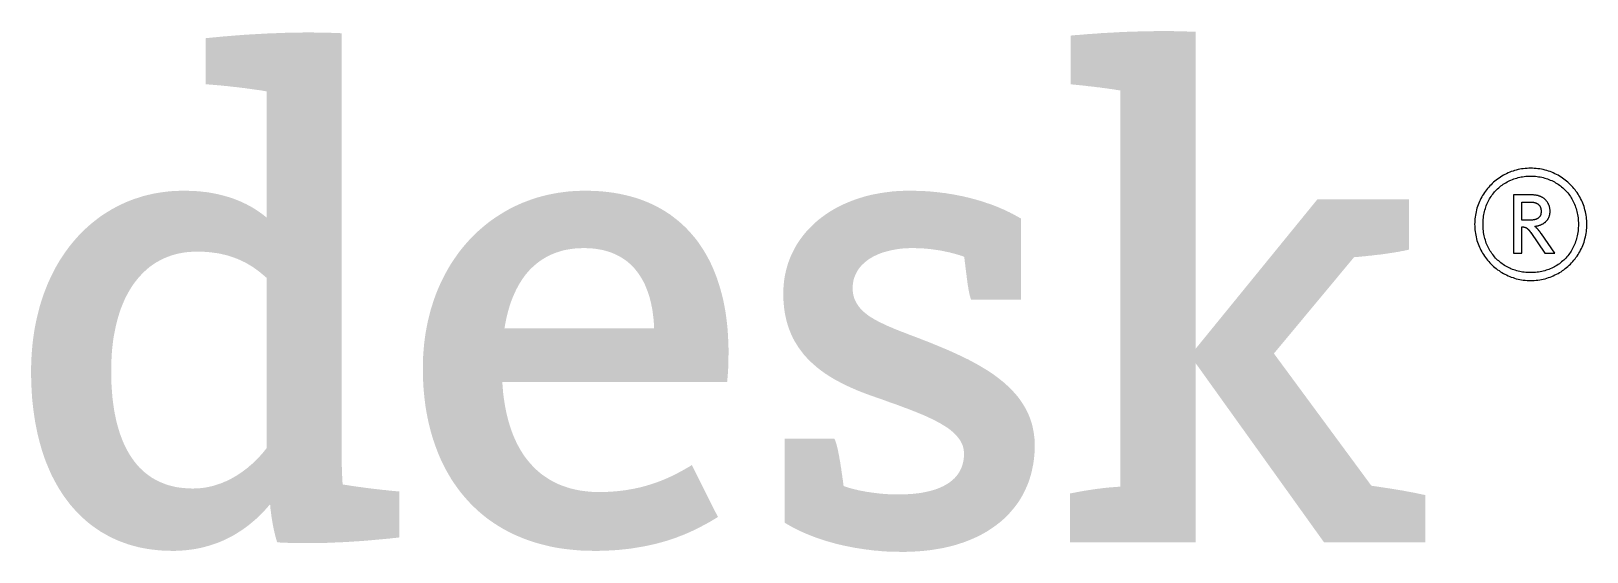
# Model space of a CAD drawing. Header units: metres. Extents: x -2 to 246, y 14 to 313.
# Drawn here: x 44.93 to 59.6, y 76.52 to 81.43 of the extents above; entities that cross this region are included whole.
import ezdxf

# ---------------------------------------------------------------- set-up
doc = ezdxf.new("R2010")
doc.units = ezdxf.units.M
doc.header["$LTSCALE"] = 10
doc.header["$MEASUREMENT"] = 0
doc.layers.get('0').update_dxf_attribs({"linetype": 'CONTINUOUS'})
doc.layers.add('C00-00-00-BLACK', color=7, linetype='CONTINUOUS')

# ---------------------------------------------------------------- blocks, each defined once
blk = doc.blocks.new('ADSKLogo')
at = {"linetype": 'Continuous'}
h = blk.add_hatch(color=256, dxfattribs=at)
h.dxf.hatch_style = 1
h.paths.add_polyline_path([(23.872, 0.915), (23.871, 0.948), (23.87, 0.979), (23.866, 1.011), (23.862, 1.041), (23.856, 1.071), (23.85, 1.1), (23.842, 1.129), (23.833, 1.157), (23.823, 1.184), (23.812, 1.21), (23.8, 1.236), (23.787, 1.262), (23.772, 1.287), (23.757, 1.311), (23.741, 1.335), (23.725, 1.358), (23.707, 1.381), (23.688, 1.403), (23.669, 1.424), (23.649, 1.445), (23.628, 1.466), (23.606, 1.486), (23.584, 1.506), (23.561, 1.525), (23.537, 1.544), (23.512, 1.563), (23.488, 1.581), (23.462, 1.599), (23.436, 1.616), (23.409, 1.633), (23.382, 1.649), (23.354, 1.666), (23.326, 1.682), (23.298, 1.697), (23.269, 1.713), (23.24, 1.728), (23.21, 1.742), (23.18, 1.757), (23.15, 1.771), (23.12, 1.785), (23.089, 1.799), (23.058, 1.813), (23.027, 1.826), (22.996, 1.839), (22.965, 1.852), (22.933, 1.865), (22.902, 1.878), (22.87, 1.891), (22.838, 1.903), (22.807, 1.915), (22.785, 1.924), (22.764, 1.932), (22.742, 1.94), (22.721, 1.948), (22.7, 1.956), (22.68, 1.964), (22.659, 1.972), (22.639, 1.98), (22.619, 1.987), (22.599, 1.995), (22.58, 2.003), (22.561, 2.01), (22.542, 2.018), (22.524, 2.026), (22.506, 2.033), (22.488, 2.041), (22.47, 2.049), (22.453, 2.057), (22.437, 2.065), (22.42, 2.073), (22.404, 2.081), (22.389, 2.089), (22.374, 2.097), (22.359, 2.105), (22.345, 2.114), (22.331, 2.122), (22.317, 2.131), (22.304, 2.14), (22.292, 2.149), (22.28, 2.159), (22.268, 2.168), (22.257, 2.178), (22.247, 2.188), (22.237, 2.198), (22.227, 2.208), (22.218, 2.219), (22.21, 2.23), (22.202, 2.241), (22.195, 2.252), (22.188, 2.264), (22.182, 2.276), (22.176, 2.288), (22.171, 2.301), (22.167, 2.314), (22.163, 2.327), (22.16, 2.341), (22.158, 2.355), (22.156, 2.369), (22.155, 2.384), (22.155, 2.399), (22.155, 2.413), (22.156, 2.427), (22.158, 2.441), (22.16, 2.455), (22.162, 2.468), (22.165, 2.481), (22.169, 2.494), (22.173, 2.506), (22.178, 2.518), (22.183, 2.53), (22.189, 2.542), (22.195, 2.554), (22.202, 2.565), (22.209, 2.576), (22.216, 2.586), (22.225, 2.597), (22.233, 2.607), (22.242, 2.617), (22.252, 2.626), (22.262, 2.636), (22.272, 2.645), (22.283, 2.653), (22.294, 2.662), (22.305, 2.67), (22.317, 2.678), (22.33, 2.685), (22.342, 2.693), (22.355, 2.7), (22.369, 2.706), (22.383, 2.713), (22.397, 2.719), (22.411, 2.725), (22.426, 2.73), (22.441, 2.736), (22.457, 2.74), (22.473, 2.745), (22.489, 2.749), (22.505, 2.753), (22.522, 2.757), (22.539, 2.76), (22.556, 2.763), (22.573, 2.766), (22.591, 2.769), (22.609, 2.771), (22.627, 2.773), (22.646, 2.774), (22.664, 2.775), (22.683, 2.776), (22.702, 2.777), (22.721, 2.777), (22.732, 2.777), (22.743, 2.777), (22.753, 2.776), (22.764, 2.776), (22.775, 2.776), (22.785, 2.775), (22.796, 2.775), (22.806, 2.774), (22.817, 2.773), (22.828, 2.773), (22.838, 2.772), (22.849, 2.771), (22.859, 2.77), (22.869, 2.769), (22.88, 2.768), (22.89, 2.767), (22.901, 2.766), (22.911, 2.764), (22.921, 2.763), (22.931, 2.762), (22.941, 2.76), (22.952, 2.759), (22.962, 2.757), (22.972, 2.755), (22.982, 2.754), (22.991, 2.752), (23.001, 2.75), (23.011, 2.748), (23.021, 2.746), (23.03, 2.744), (23.04, 2.742), (23.049, 2.74), (23.059, 2.738), (23.068, 2.736), (23.078, 2.734), (23.087, 2.731), (23.096, 2.729), (23.105, 2.727), (23.114, 2.724), (23.123, 2.722), (23.132, 2.719), (23.14, 2.717), (23.149, 2.714), (23.157, 2.712), (23.166, 2.709), (23.174, 2.706), (23.182, 2.704), (23.191, 2.701), (23.199, 2.698), (23.206, 2.695), (23.208, 2.687), (23.209, 2.679), (23.21, 2.67), (23.211, 2.661), (23.212, 2.652), (23.213, 2.643), (23.215, 2.634), (23.216, 2.625), (23.217, 2.616), (23.218, 2.607), (23.219, 2.597), (23.22, 2.588), (23.221, 2.578), (23.223, 2.568), (23.224, 2.559), (23.225, 2.549), (23.226, 2.54), (23.227, 2.53), (23.229, 2.52), (23.23, 2.511), (23.231, 2.501), (23.232, 2.492), (23.233, 2.482), (23.235, 2.473), (23.236, 2.464), (23.237, 2.455), (23.238, 2.446), (23.24, 2.437), (23.241, 2.428), (23.242, 2.419), (23.244, 2.411), (23.245, 2.402), (23.246, 2.394), (23.248, 2.386), (23.249, 2.378), (23.251, 2.37), (23.252, 2.363), (23.254, 2.356), (23.255, 2.349), (23.256, 2.342), (23.258, 2.336), (23.26, 2.329), (23.261, 2.323), (23.263, 2.318), (23.264, 2.312), (23.266, 2.307), (23.268, 2.302), (23.269, 2.298), (23.271, 2.294), (23.273, 2.29), (23.743, 2.29), (23.743, 3.055), (23.734, 3.06), (23.726, 3.065), (23.717, 3.07), (23.707, 3.076), (23.697, 3.081), (23.686, 3.087), (23.675, 3.093), (23.663, 3.1), (23.65, 3.106), (23.637, 3.113), (23.624, 3.119), (23.61, 3.126), (23.595, 3.133), (23.58, 3.14), (23.564, 3.147), (23.548, 3.153), (23.531, 3.161), (23.514, 3.168), (23.496, 3.175), (23.478, 3.182), (23.459, 3.189), (23.439, 3.196), (23.419, 3.202), (23.399, 3.209), (23.378, 3.216), (23.357, 3.223), (23.335, 3.229), (23.312, 3.236), (23.289, 3.242), (23.266, 3.248), (23.242, 3.254), (23.217, 3.26), (23.192, 3.266), (23.166, 3.271), (23.14, 3.276), (23.114, 3.281), (23.087, 3.286), (23.059, 3.29), (23.031, 3.295), (23.003, 3.298), (22.974, 3.302), (22.944, 3.305), (22.914, 3.308), (22.884, 3.311), (22.853, 3.313), (22.822, 3.315), (22.79, 3.316), (22.757, 3.317), (22.724, 3.318), (22.691, 3.318), (22.65, 3.318), (22.609, 3.316), (22.569, 3.314), (22.529, 3.311), (22.49, 3.306), (22.452, 3.301), (22.414, 3.295), (22.376, 3.288), (22.339, 3.281), (22.303, 3.272), (22.267, 3.263), (22.232, 3.252), (22.197, 3.241), (22.163, 3.229), (22.13, 3.216), (22.098, 3.203), (22.066, 3.189), (22.034, 3.173), (22.004, 3.158), (21.974, 3.141), (21.945, 3.124), (21.917, 3.105), (21.89, 3.087), (21.863, 3.067), (21.837, 3.047), (21.812, 3.026), (21.788, 3.004), (21.765, 2.982), (21.743, 2.959), (21.721, 2.936), (21.701, 2.912), (21.681, 2.887), (21.662, 2.861), (21.644, 2.835), (21.627, 2.809), (21.612, 2.782), (21.597, 2.754), (21.583, 2.726), (21.57, 2.697), (21.558, 2.667), (21.547, 2.637), (21.538, 2.607), (21.529, 2.576), (21.522, 2.545), (21.515, 2.513), (21.51, 2.481), (21.506, 2.448), (21.503, 2.414), (21.501, 2.381), (21.5, 2.347), (21.501, 2.316), (21.502, 2.286), (21.504, 2.257), (21.507, 2.228), (21.51, 2.199), (21.514, 2.172), (21.519, 2.144), (21.525, 2.118), (21.531, 2.092), (21.538, 2.066), (21.546, 2.041), (21.554, 2.017), (21.563, 1.993), (21.573, 1.969), (21.583, 1.946), (21.594, 1.923), (21.606, 1.901), (21.619, 1.88), (21.632, 1.859), (21.645, 1.838), (21.66, 1.818), (21.675, 1.798), (21.69, 1.778), (21.706, 1.759), (21.723, 1.741), (21.74, 1.723), (21.758, 1.705), (21.777, 1.688), (21.796, 1.671), (21.815, 1.654), (21.836, 1.638), (21.856, 1.622), (21.877, 1.607), (21.899, 1.591), (21.922, 1.577), (21.944, 1.562), (21.968, 1.548), (21.991, 1.534), (22.016, 1.521), (22.041, 1.508), (22.066, 1.495), (22.092, 1.482), (22.118, 1.47), (22.144, 1.458), (22.172, 1.446), (22.199, 1.434), (22.227, 1.423), (22.255, 1.412), (22.284, 1.401), (22.314, 1.39), (22.343, 1.38), (22.373, 1.369), (22.402, 1.359), (22.431, 1.349), (22.46, 1.339), (22.488, 1.328), (22.516, 1.318), (22.544, 1.309), (22.571, 1.299), (22.598, 1.289), (22.624, 1.279), (22.65, 1.269), (22.676, 1.26), (22.701, 1.25), (22.726, 1.24), (22.75, 1.231), (22.774, 1.221), (22.798, 1.211), (22.821, 1.202), (22.843, 1.192), (22.865, 1.182), (22.886, 1.172), (22.907, 1.162), (22.927, 1.152), (22.946, 1.142), (22.965, 1.132), (22.984, 1.122), (23.001, 1.111), (23.018, 1.101), (23.035, 1.09), (23.051, 1.08), (23.066, 1.069), (23.08, 1.058), (23.094, 1.046), (23.107, 1.035), (23.119, 1.023), (23.13, 1.011), (23.141, 0.999), (23.151, 0.987), (23.16, 0.975), (23.169, 0.962), (23.176, 0.949), (23.183, 0.936), (23.189, 0.923), (23.194, 0.909), (23.198, 0.895), (23.201, 0.881), (23.203, 0.866), (23.205, 0.852), (23.205, 0.836), (23.205, 0.822), (23.204, 0.808), (23.203, 0.794), (23.201, 0.78), (23.199, 0.766), (23.196, 0.753), (23.193, 0.74), (23.189, 0.727), (23.185, 0.715), (23.18, 0.703), (23.175, 0.691), (23.169, 0.679), (23.163, 0.668), (23.156, 0.657), (23.149, 0.646), (23.141, 0.635), (23.133, 0.625), (23.124, 0.615), (23.115, 0.605), (23.105, 0.596), (23.095, 0.586), (23.084, 0.578), (23.073, 0.569), (23.061, 0.561), (23.049, 0.553), (23.036, 0.545), (23.023, 0.538), (23.009, 0.53), (22.995, 0.524), (22.98, 0.517), (22.965, 0.511), (22.949, 0.505), (22.933, 0.499), (22.916, 0.494), (22.899, 0.489), (22.881, 0.484), (22.863, 0.48), (22.844, 0.476), (22.825, 0.472), (22.805, 0.468), (22.785, 0.465), (22.764, 0.463), (22.743, 0.46), (22.721, 0.458), (22.699, 0.456), (22.676, 0.455), (22.653, 0.453), (22.63, 0.453), (22.605, 0.452), (22.581, 0.452), (22.571, 0.452), (22.56, 0.452), (22.55, 0.452), (22.539, 0.453), (22.529, 0.453), (22.518, 0.453), (22.507, 0.454), (22.496, 0.454), (22.485, 0.455), (22.474, 0.456), (22.464, 0.456), (22.453, 0.457), (22.442, 0.458), (22.431, 0.459), (22.42, 0.46), (22.409, 0.461), (22.397, 0.462), (22.386, 0.464), (22.375, 0.465), (22.364, 0.466), (22.353, 0.468), (22.342, 0.469), (22.331, 0.471), (22.321, 0.472), (22.31, 0.474), (22.299, 0.475), (22.288, 0.477), (22.277, 0.479), (22.267, 0.481), (22.256, 0.483), (22.246, 0.485), (22.235, 0.487), (22.225, 0.489), (22.215, 0.491), (22.205, 0.493), (22.195, 0.496), (22.185, 0.498), (22.175, 0.5), (22.166, 0.503), (22.156, 0.505), (22.147, 0.507), (22.138, 0.51), (22.128, 0.513), (22.12, 0.515), (22.111, 0.518), (22.102, 0.521), (22.094, 0.523), (22.086, 0.526), (22.077, 0.529), (22.07, 0.532), (22.068, 0.541), (22.067, 0.551), (22.066, 0.56), (22.064, 0.57), (22.063, 0.58), (22.062, 0.59), (22.06, 0.6), (22.059, 0.61), (22.057, 0.621), (22.056, 0.631), (22.054, 0.642), (22.053, 0.652), (22.051, 0.663), (22.05, 0.673), (22.048, 0.684), (22.047, 0.695), (22.045, 0.705), (22.043, 0.716), (22.042, 0.727), (22.04, 0.737), (22.038, 0.748), (22.037, 0.758), (22.035, 0.769), (22.033, 0.779), (22.031, 0.789), (22.03, 0.799), (22.028, 0.809), (22.026, 0.819), (22.024, 0.829), (22.022, 0.838), (22.02, 0.848), (22.019, 0.857), (22.017, 0.866), (22.015, 0.875), (22.013, 0.883), (22.011, 0.892), (22.009, 0.9), (22.007, 0.908), (22.005, 0.915), (22.003, 0.923), (22.001, 0.93), (21.999, 0.937), (21.997, 0.943), (21.995, 0.949), (21.993, 0.955), (21.991, 0.96), (21.989, 0.965), (21.987, 0.97), (21.985, 0.974), (21.983, 0.978), (21.514, 0.978), (21.514, 0.186), (21.527, 0.178), (21.54, 0.17), (21.554, 0.162), (21.568, 0.154), (21.582, 0.146), (21.597, 0.138), (21.612, 0.13), (21.628, 0.122), (21.644, 0.114), (21.661, 0.106), (21.678, 0.099), (21.695, 0.091), (21.713, 0.083), (21.731, 0.076), (21.75, 0.068), (21.769, 0.061), (21.788, 0.053), (21.808, 0.046), (21.828, 0.039), (21.849, 0.032), (21.87, 0.025), (21.891, 0.018), (21.913, 0.011), (21.935, 0.005), (21.957, -0.001), (21.98, -0.008), (22.003, -0.014), (22.027, -0.02), (22.051, -0.025), (22.075, -0.031), (22.099, -0.036), (22.124, -0.041), (22.149, -0.046), (22.175, -0.051), (22.201, -0.055), (22.227, -0.059), (22.253, -0.063), (22.28, -0.067), (22.307, -0.07), (22.334, -0.074), (22.362, -0.077), (22.39, -0.079), (22.418, -0.082), (22.447, -0.084), (22.476, -0.086), (22.505, -0.087), (22.534, -0.088), (22.564, -0.089), (22.593, -0.089), (22.624, -0.09), (22.669, -0.089), (22.714, -0.088), (22.758, -0.085), (22.801, -0.082), (22.844, -0.078), (22.886, -0.073), (22.927, -0.067), (22.968, -0.06), (23.008, -0.053), (23.047, -0.044), (23.085, -0.035), (23.122, -0.025), (23.159, -0.013), (23.195, -0.002), (23.23, 0.011), (23.264, 0.025), (23.298, 0.039), (23.33, 0.054), (23.362, 0.07), (23.393, 0.087), (23.423, 0.104), (23.452, 0.123), (23.48, 0.142), (23.508, 0.162), (23.534, 0.182), (23.56, 0.203), (23.584, 0.225), (23.608, 0.248), (23.631, 0.272), (23.652, 0.296), (23.673, 0.321), (23.693, 0.346), (23.712, 0.372), (23.73, 0.399), (23.747, 0.427), (23.763, 0.455), (23.777, 0.484), (23.791, 0.514), (23.804, 0.544), (23.816, 0.574), (23.826, 0.606), (23.836, 0.638), (23.844, 0.67), (23.851, 0.704), (23.858, 0.737), (23.863, 0.772), (23.867, 0.807), (23.87, 0.842), (23.872, 0.878)])
h.paths.add_polyline_path([(17.879, 0.481), (17.869, 0.482), (17.858, 0.483), (17.848, 0.483), (17.837, 0.484), (17.827, 0.485), (17.816, 0.486), (17.805, 0.487), (17.794, 0.488), (17.783, 0.489), (17.772, 0.491), (17.761, 0.492), (17.75, 0.493), (17.739, 0.494), (17.728, 0.495), (17.717, 0.496), (17.706, 0.497), (17.695, 0.499), (17.683, 0.5), (17.672, 0.501), (17.661, 0.503), (17.65, 0.504), (17.639, 0.505), (17.627, 0.507), (17.616, 0.508), (17.605, 0.509), (17.594, 0.511), (17.583, 0.512), (17.572, 0.513), (17.56, 0.515), (17.549, 0.516), (17.538, 0.518), (17.527, 0.519), (17.517, 0.521), (17.506, 0.522), (17.495, 0.524), (17.484, 0.525), (17.474, 0.527), (17.463, 0.528), (17.453, 0.53), (17.442, 0.531), (17.432, 0.533), (17.422, 0.534), (17.412, 0.536), (17.402, 0.538), (17.392, 0.539), (17.382, 0.541), (17.372, 0.542), (17.363, 0.544), (17.354, 0.545), (17.344, 0.547), (17.344, 0.552), (17.344, 0.557), (17.344, 0.562), (17.343, 0.567), (17.343, 0.572), (17.343, 0.577), (17.343, 0.581), (17.342, 0.586), (17.342, 0.591), (17.342, 0.596), (17.342, 0.601), (17.341, 0.607), (17.341, 0.612), (17.341, 0.617), (17.341, 0.622), (17.34, 0.627), (17.34, 0.632), (17.34, 0.637), (17.34, 0.642), (17.34, 0.647), (17.339, 0.652), (17.339, 0.658), (17.339, 0.663), (17.339, 0.668), (17.339, 0.673), (17.338, 0.678), (17.338, 0.684), (17.338, 0.689), (17.338, 0.694), (17.338, 0.7), (17.338, 0.705), (17.337, 0.71), (17.337, 0.716), (17.337, 0.721), (17.337, 0.726), (17.337, 0.732), (17.337, 0.737), (17.337, 0.743), (17.337, 0.748), (17.336, 0.753), (17.336, 0.759), (17.336, 0.764), (17.336, 0.77), (17.336, 0.775), (17.336, 0.781), (17.336, 0.786), (17.336, 0.792), (17.336, 0.798), (17.336, 0.803), (17.336, 0.809), (17.336, 4.804), (17.31, 4.805), (17.285, 4.806), (17.259, 4.807), (17.233, 4.808), (17.206, 4.809), (17.18, 4.809), (17.154, 4.81), (17.127, 4.81), (17.101, 4.81), (17.074, 4.811), (17.048, 4.811), (17.021, 4.811), (16.995, 4.811), (16.968, 4.811), (16.941, 4.81), (16.914, 4.81), (16.888, 4.81), (16.861, 4.809), (16.834, 4.808), (16.807, 4.808), (16.781, 4.807), (16.754, 4.806), (16.727, 4.805), (16.701, 4.804), (16.674, 4.803), (16.648, 4.802), (16.621, 4.801), (16.595, 4.799), (16.569, 4.798), (16.543, 4.797), (16.517, 4.795), (16.491, 4.794), (16.465, 4.792), (16.439, 4.79), (16.414, 4.789), (16.388, 4.787), (16.363, 4.785), (16.338, 4.783), (16.313, 4.781), (16.288, 4.779), (16.264, 4.777), (16.239, 4.775), (16.215, 4.773), (16.191, 4.771), (16.167, 4.768), (16.144, 4.766), (16.12, 4.764), (16.097, 4.762), (16.074, 4.759), (16.052, 4.757), (16.052, 4.323), (16.063, 4.322), (16.075, 4.321), (16.087, 4.32), (16.099, 4.319), (16.111, 4.318), (16.123, 4.317), (16.135, 4.316), (16.147, 4.315), (16.159, 4.314), (16.171, 4.313), (16.183, 4.312), (16.195, 4.311), (16.207, 4.31), (16.219, 4.309), (16.231, 4.307), (16.243, 4.306), (16.256, 4.305), (16.268, 4.304), (16.28, 4.302), (16.292, 4.301), (16.304, 4.3), (16.316, 4.298), (16.328, 4.297), (16.34, 4.296), (16.352, 4.294), (16.364, 4.293), (16.376, 4.291), (16.388, 4.29), (16.4, 4.288), (16.411, 4.287), (16.423, 4.286), (16.435, 4.284), (16.446, 4.282), (16.458, 4.281), (16.469, 4.279), (16.48, 4.278), (16.491, 4.276), (16.503, 4.275), (16.514, 4.273), (16.525, 4.272), (16.535, 4.27), (16.546, 4.268), (16.557, 4.267), (16.567, 4.265), (16.578, 4.264), (16.588, 4.262), (16.598, 4.26), (16.608, 4.259), (16.618, 4.257), (16.628, 4.255), (16.628, 3.065), (16.62, 3.071), (16.613, 3.077), (16.605, 3.083), (16.596, 3.09), (16.588, 3.096), (16.579, 3.103), (16.57, 3.109), (16.561, 3.116), (16.551, 3.123), (16.541, 3.13), (16.53, 3.136), (16.52, 3.143), (16.509, 3.15), (16.498, 3.157), (16.486, 3.164), (16.474, 3.171), (16.462, 3.177), (16.449, 3.184), (16.436, 3.191), (16.423, 3.197), (16.409, 3.204), (16.395, 3.21), (16.381, 3.217), (16.366, 3.223), (16.351, 3.229), (16.336, 3.235), (16.32, 3.241), (16.304, 3.247), (16.287, 3.252), (16.27, 3.258), (16.253, 3.263), (16.235, 3.268), (16.217, 3.273), (16.198, 3.278), (16.18, 3.282), (16.16, 3.287), (16.14, 3.291), (16.12, 3.295), (16.1, 3.298), (16.079, 3.302), (16.057, 3.305), (16.036, 3.307), (16.013, 3.31), (15.991, 3.312), (15.967, 3.314), (15.944, 3.315), (15.92, 3.317), (15.895, 3.317), (15.87, 3.318), (15.845, 3.318), (15.796, 3.317), (15.747, 3.315), (15.699, 3.311), (15.651, 3.305), (15.604, 3.298), (15.558, 3.29), (15.512, 3.279), (15.467, 3.268), (15.423, 3.254), (15.379, 3.24), (15.336, 3.224), (15.293, 3.206), (15.252, 3.187), (15.211, 3.166), (15.171, 3.145), (15.132, 3.121), (15.093, 3.097), (15.055, 3.071), (15.019, 3.043), (14.983, 3.015), (14.948, 2.985), (14.913, 2.953), (14.88, 2.921), (14.848, 2.887), (14.817, 2.852), (14.786, 2.815), (14.757, 2.778), (14.729, 2.739), (14.702, 2.699), (14.675, 2.658), (14.65, 2.616), (14.626, 2.572), (14.604, 2.528), (14.582, 2.482), (14.561, 2.435), (14.542, 2.387), (14.524, 2.339), (14.507, 2.289), (14.491, 2.238), (14.477, 2.185), (14.464, 2.132), (14.452, 2.078), (14.441, 2.023), (14.432, 1.967), (14.424, 1.91), (14.418, 1.853), (14.413, 1.794), (14.409, 1.734), (14.407, 1.674), (14.406, 1.612), (14.407, 1.548), (14.409, 1.484), (14.412, 1.422), (14.416, 1.361), (14.422, 1.301), (14.429, 1.243), (14.437, 1.185), (14.446, 1.129), (14.457, 1.074), (14.468, 1.02), (14.481, 0.967), (14.495, 0.916), (14.51, 0.865), (14.526, 0.816), (14.543, 0.768), (14.562, 0.722), (14.581, 0.677), (14.601, 0.632), (14.623, 0.59), (14.646, 0.548), (14.669, 0.508), (14.694, 0.469), (14.719, 0.431), (14.746, 0.395), (14.773, 0.359), (14.802, 0.326), (14.831, 0.293), (14.861, 0.262), (14.893, 0.232), (14.925, 0.203), (14.958, 0.176), (14.992, 0.15), (15.027, 0.126), (15.062, 0.102), (15.099, 0.081), (15.136, 0.06), (15.174, 0.041), (15.213, 0.023), (15.253, 0.007), (15.293, -0.008), (15.334, -0.022), (15.376, -0.034), (15.419, -0.045), (15.463, -0.054), (15.507, -0.062), (15.552, -0.068), (15.597, -0.073), (15.643, -0.077), (15.69, -0.079), (15.738, -0.08), (15.763, -0.08), (15.789, -0.079), (15.814, -0.078), (15.839, -0.076), (15.864, -0.074), (15.888, -0.071), (15.912, -0.068), (15.936, -0.065), (15.959, -0.061), (15.982, -0.057), (16.005, -0.052), (16.027, -0.047), (16.049, -0.041), (16.071, -0.035), (16.092, -0.029), (16.113, -0.022), (16.134, -0.015), (16.155, -0.008), (16.175, 0), (16.195, 0.008), (16.214, 0.016), (16.234, 0.025), (16.253, 0.034), (16.271, 0.043), (16.29, 0.053), (16.308, 0.062), (16.326, 0.073), (16.343, 0.083), (16.36, 0.094), (16.377, 0.105), (16.394, 0.116), (16.41, 0.127), (16.427, 0.139), (16.442, 0.15), (16.458, 0.162), (16.473, 0.175), (16.488, 0.187), (16.503, 0.2), (16.518, 0.212), (16.532, 0.225), (16.546, 0.238), (16.56, 0.251), (16.573, 0.265), (16.587, 0.278), (16.6, 0.292), (16.612, 0.305), (16.625, 0.319), (16.637, 0.333), (16.649, 0.347), (16.661, 0.361), (16.661, 0.354), (16.662, 0.347), (16.662, 0.34), (16.663, 0.333), (16.664, 0.325), (16.664, 0.318), (16.665, 0.31), (16.666, 0.303), (16.667, 0.295), (16.668, 0.287), (16.669, 0.279), (16.67, 0.271), (16.671, 0.263), (16.672, 0.255), (16.673, 0.247), (16.674, 0.239), (16.676, 0.231), (16.677, 0.222), (16.678, 0.214), (16.68, 0.206), (16.681, 0.198), (16.682, 0.19), (16.684, 0.182), (16.685, 0.174), (16.687, 0.165), (16.688, 0.157), (16.69, 0.149), (16.691, 0.142), (16.693, 0.134), (16.695, 0.126), (16.696, 0.118), (16.698, 0.111), (16.7, 0.103), (16.701, 0.096), (16.703, 0.089), (16.705, 0.082), (16.706, 0.075), (16.708, 0.068), (16.71, 0.061), (16.711, 0.055), (16.713, 0.048), (16.715, 0.042), (16.717, 0.036), (16.718, 0.03), (16.72, 0.025), (16.722, 0.019), (16.723, 0.014), (16.725, 0.009), (16.727, 0.004), (16.728, 0), (16.752, -0.001), (16.776, -0.002), (16.799, -0.003), (16.823, -0.004), (16.847, -0.005), (16.871, -0.006), (16.894, -0.006), (16.918, -0.006), (16.942, -0.007), (16.966, -0.007), (16.99, -0.007), (17.013, -0.007), (17.037, -0.007), (17.061, -0.007), (17.085, -0.007), (17.109, -0.006), (17.132, -0.006), (17.156, -0.005), (17.18, -0.005), (17.203, -0.004), (17.227, -0.003), (17.25, -0.002), (17.274, -0.001), (17.297, 0), (17.321, 0.001), (17.344, 0.002), (17.367, 0.003), (17.391, 0.004), (17.414, 0.006), (17.437, 0.007), (17.46, 0.009), (17.483, 0.01), (17.506, 0.012), (17.528, 0.013), (17.551, 0.015), (17.574, 0.017), (17.596, 0.019), (17.619, 0.021), (17.641, 0.023), (17.663, 0.025), (17.685, 0.027), (17.707, 0.029), (17.729, 0.031), (17.751, 0.033), (17.773, 0.035), (17.794, 0.037), (17.816, 0.04), (17.837, 0.042), (17.858, 0.044), (17.879, 0.047)])
h.paths.add_polyline_path([(16.628, 2.496), (16.628, 0.89), (16.623, 0.883), (16.617, 0.876), (16.612, 0.869), (16.605, 0.861), (16.599, 0.853), (16.592, 0.845), (16.584, 0.836), (16.577, 0.828), (16.568, 0.818), (16.56, 0.809), (16.551, 0.8), (16.542, 0.79), (16.532, 0.78), (16.522, 0.77), (16.512, 0.76), (16.501, 0.75), (16.49, 0.74), (16.478, 0.73), (16.466, 0.72), (16.454, 0.709), (16.442, 0.699), (16.429, 0.689), (16.415, 0.679), (16.402, 0.669), (16.388, 0.659), (16.373, 0.649), (16.359, 0.64), (16.344, 0.63), (16.328, 0.621), (16.313, 0.612), (16.297, 0.603), (16.28, 0.594), (16.264, 0.586), (16.247, 0.578), (16.229, 0.571), (16.212, 0.563), (16.194, 0.556), (16.175, 0.55), (16.157, 0.544), (16.138, 0.538), (16.119, 0.532), (16.099, 0.528), (16.079, 0.523), (16.059, 0.519), (16.039, 0.516), (16.018, 0.513), (15.997, 0.511), (15.975, 0.51), (15.954, 0.509), (15.932, 0.508), (15.9, 0.509), (15.869, 0.511), (15.839, 0.513), (15.809, 0.517), (15.78, 0.521), (15.752, 0.527), (15.724, 0.534), (15.697, 0.541), (15.671, 0.55), (15.646, 0.56), (15.621, 0.57), (15.597, 0.582), (15.574, 0.594), (15.551, 0.607), (15.529, 0.622), (15.508, 0.637), (15.487, 0.653), (15.467, 0.67), (15.448, 0.688), (15.429, 0.706), (15.411, 0.726), (15.394, 0.746), (15.377, 0.768), (15.361, 0.79), (15.346, 0.813), (15.331, 0.836), (15.317, 0.861), (15.303, 0.886), (15.29, 0.912), (15.278, 0.939), (15.267, 0.966), (15.256, 0.995), (15.245, 1.024), (15.236, 1.053), (15.227, 1.084), (15.218, 1.115), (15.21, 1.147), (15.203, 1.179), (15.196, 1.213), (15.19, 1.246), (15.185, 1.281), (15.18, 1.316), (15.175, 1.352), (15.172, 1.388), (15.169, 1.425), (15.166, 1.463), (15.164, 1.501), (15.163, 1.54), (15.162, 1.579), (15.162, 1.619), (15.162, 1.659), (15.163, 1.699), (15.165, 1.738), (15.167, 1.777), (15.17, 1.815), (15.174, 1.852), (15.178, 1.889), (15.183, 1.925), (15.189, 1.96), (15.196, 1.995), (15.203, 2.03), (15.211, 2.063), (15.219, 2.096), (15.228, 2.128), (15.238, 2.16), (15.248, 2.191), (15.259, 2.221), (15.271, 2.25), (15.283, 2.279), (15.296, 2.307), (15.31, 2.334), (15.324, 2.36), (15.339, 2.386), (15.355, 2.411), (15.371, 2.435), (15.388, 2.458), (15.405, 2.48), (15.423, 2.502), (15.442, 2.522), (15.461, 2.542), (15.481, 2.561), (15.501, 2.579), (15.522, 2.597), (15.544, 2.613), (15.566, 2.628), (15.589, 2.643), (15.613, 2.656), (15.637, 2.669), (15.662, 2.681), (15.687, 2.691), (15.713, 2.701), (15.739, 2.71), (15.766, 2.718), (15.794, 2.725), (15.822, 2.73), (15.851, 2.735), (15.88, 2.739), (15.91, 2.741), (15.941, 2.743), (15.972, 2.744), (15.992, 2.743), (16.012, 2.743), (16.032, 2.742), (16.051, 2.741), (16.07, 2.74), (16.088, 2.738), (16.106, 2.736), (16.124, 2.734), (16.142, 2.731), (16.159, 2.729), (16.176, 2.726), (16.192, 2.723), (16.209, 2.719), (16.225, 2.715), (16.24, 2.712), (16.256, 2.708), (16.271, 2.703), (16.285, 2.699), (16.3, 2.694), (16.314, 2.689), (16.328, 2.684), (16.341, 2.679), (16.355, 2.674), (16.368, 2.668), (16.38, 2.662), (16.393, 2.657), (16.405, 2.651), (16.417, 2.645), (16.429, 2.639), (16.44, 2.632), (16.452, 2.626), (16.463, 2.619), (16.474, 2.613), (16.484, 2.606), (16.495, 2.6), (16.505, 2.593), (16.515, 2.586), (16.525, 2.579), (16.534, 2.572), (16.544, 2.565), (16.553, 2.558), (16.562, 2.551), (16.571, 2.544), (16.579, 2.537), (16.588, 2.53), (16.596, 2.523), (16.604, 2.516), (16.612, 2.509), (16.62, 2.502)], flags=16)
h.paths.add_polyline_path([(27.556, 0.446), (27.545, 0.449), (27.534, 0.451), (27.523, 0.453), (27.512, 0.456), (27.501, 0.458), (27.491, 0.46), (27.48, 0.462), (27.469, 0.465), (27.458, 0.467), (27.448, 0.469), (27.437, 0.471), (27.426, 0.473), (27.415, 0.475), (27.405, 0.477), (27.394, 0.479), (27.383, 0.481), (27.373, 0.483), (27.362, 0.485), (27.352, 0.487), (27.341, 0.489), (27.331, 0.491), (27.32, 0.492), (27.31, 0.494), (27.299, 0.496), (27.289, 0.498), (27.279, 0.499), (27.268, 0.501), (27.258, 0.503), (27.248, 0.504), (27.238, 0.506), (27.228, 0.508), (27.218, 0.509), (27.208, 0.511), (27.198, 0.512), (27.188, 0.514), (27.178, 0.515), (27.168, 0.517), (27.158, 0.518), (27.149, 0.52), (27.139, 0.521), (27.13, 0.523), (27.12, 0.524), (27.111, 0.525), (27.102, 0.527), (27.092, 0.528), (27.083, 0.529), (27.074, 0.531), (27.065, 0.532), (27.056, 0.533), (27.047, 0.535), (26.128, 1.782), (26.884, 2.691), (26.894, 2.692), (26.904, 2.693), (26.914, 2.694), (26.924, 2.694), (26.935, 2.695), (26.945, 2.696), (26.955, 2.697), (26.966, 2.698), (26.977, 2.699), (26.987, 2.7), (26.998, 2.701), (27.009, 2.702), (27.02, 2.704), (27.031, 2.705), (27.042, 2.706), (27.053, 2.707), (27.064, 2.708), (27.076, 2.71), (27.087, 2.711), (27.098, 2.712), (27.109, 2.714), (27.12, 2.715), (27.132, 2.716), (27.143, 2.718), (27.154, 2.719), (27.165, 2.721), (27.176, 2.722), (27.187, 2.724), (27.198, 2.725), (27.209, 2.727), (27.22, 2.729), (27.231, 2.73), (27.241, 2.732), (27.252, 2.733), (27.262, 2.735), (27.273, 2.737), (27.283, 2.739), (27.293, 2.74), (27.303, 2.742), (27.313, 2.744), (27.323, 2.746), (27.332, 2.748), (27.342, 2.749), (27.351, 2.751), (27.36, 2.753), (27.369, 2.755), (27.378, 2.757), (27.386, 2.759), (27.394, 2.761), (27.403, 2.763), (27.403, 3.238), (26.539, 3.238), (25.389, 1.826), (25.389, 4.818), (25.366, 4.819), (25.342, 4.819), (25.318, 4.82), (25.294, 4.821), (25.27, 4.822), (25.246, 4.822), (25.222, 4.823), (25.198, 4.823), (25.174, 4.824), (25.15, 4.824), (25.126, 4.824), (25.102, 4.824), (25.077, 4.824), (25.053, 4.824), (25.029, 4.824), (25.005, 4.824), (24.98, 4.823), (24.956, 4.823), (24.932, 4.823), (24.907, 4.822), (24.883, 4.822), (24.859, 4.821), (24.835, 4.82), (24.811, 4.82), (24.786, 4.819), (24.762, 4.818), (24.738, 4.817), (24.714, 4.816), (24.69, 4.815), (24.667, 4.814), (24.643, 4.813), (24.619, 4.811), (24.596, 4.81), (24.572, 4.809), (24.549, 4.807), (24.525, 4.806), (24.502, 4.805), (24.479, 4.803), (24.456, 4.801), (24.433, 4.8), (24.41, 4.798), (24.388, 4.797), (24.365, 4.795), (24.343, 4.793), (24.321, 4.791), (24.299, 4.789), (24.277, 4.788), (24.255, 4.786), (24.234, 4.784), (24.212, 4.782), (24.212, 4.321), (24.222, 4.321), (24.232, 4.32), (24.242, 4.319), (24.252, 4.318), (24.262, 4.317), (24.272, 4.316), (24.282, 4.315), (24.292, 4.314), (24.302, 4.313), (24.312, 4.312), (24.322, 4.311), (24.331, 4.31), (24.341, 4.309), (24.351, 4.308), (24.361, 4.306), (24.371, 4.305), (24.381, 4.304), (24.391, 4.303), (24.401, 4.302), (24.41, 4.301), (24.42, 4.3), (24.43, 4.299), (24.44, 4.297), (24.449, 4.296), (24.459, 4.295), (24.469, 4.294), (24.478, 4.293), (24.488, 4.292), (24.497, 4.29), (24.506, 4.289), (24.516, 4.288), (24.525, 4.287), (24.534, 4.285), (24.543, 4.284), (24.553, 4.283), (24.562, 4.282), (24.571, 4.28), (24.579, 4.279), (24.588, 4.278), (24.597, 4.277), (24.606, 4.275), (24.614, 4.274), (24.623, 4.273), (24.631, 4.271), (24.639, 4.27), (24.648, 4.269), (24.656, 4.268), (24.664, 4.266), (24.672, 4.265), (24.68, 4.264), (24.68, 0.526), (24.67, 0.526), (24.66, 0.525), (24.651, 0.524), (24.641, 0.524), (24.631, 0.523), (24.621, 0.522), (24.612, 0.521), (24.602, 0.521), (24.592, 0.52), (24.583, 0.519), (24.573, 0.518), (24.563, 0.517), (24.554, 0.516), (24.544, 0.515), (24.534, 0.514), (24.525, 0.513), (24.515, 0.512), (24.505, 0.51), (24.496, 0.509), (24.486, 0.508), (24.476, 0.507), (24.467, 0.506), (24.457, 0.504), (24.448, 0.503), (24.438, 0.502), (24.428, 0.5), (24.419, 0.499), (24.409, 0.498), (24.4, 0.496), (24.39, 0.495), (24.381, 0.493), (24.371, 0.492), (24.362, 0.49), (24.353, 0.489), (24.343, 0.487), (24.334, 0.486), (24.324, 0.484), (24.315, 0.482), (24.306, 0.481), (24.297, 0.479), (24.287, 0.477), (24.278, 0.476), (24.269, 0.474), (24.26, 0.472), (24.251, 0.47), (24.242, 0.469), (24.233, 0.467), (24.223, 0.465), (24.215, 0.463), (24.206, 0.462), (24.206, 0), (25.389, 0), (25.389, 1.692), (26.601, 0), (27.556, 0)])
h.paths.add_polyline_path([(18.851, 1.512), (18.853, 1.476), (18.856, 1.442), (18.859, 1.407), (18.863, 1.373), (18.868, 1.34), (18.873, 1.306), (18.879, 1.274), (18.885, 1.241), (18.892, 1.209), (18.9, 1.178), (18.908, 1.147), (18.917, 1.116), (18.926, 1.087), (18.936, 1.057), (18.947, 1.028), (18.958, 1), (18.97, 0.972), (18.983, 0.945), (18.996, 0.919), (19.01, 0.893), (19.025, 0.867), (19.04, 0.843), (19.056, 0.819), (19.073, 0.795), (19.091, 0.773), (19.109, 0.751), (19.128, 0.73), (19.147, 0.709), (19.167, 0.69), (19.188, 0.671), (19.21, 0.652), (19.232, 0.635), (19.256, 0.619), (19.28, 0.603), (19.304, 0.588), (19.33, 0.574), (19.356, 0.561), (19.383, 0.548), (19.41, 0.537), (19.439, 0.527), (19.468, 0.517), (19.498, 0.508), (19.529, 0.501), (19.56, 0.494), (19.593, 0.488), (19.626, 0.484), (19.66, 0.48), (19.695, 0.477), (19.73, 0.476), (19.767, 0.475), (19.794, 0.476), (19.82, 0.476), (19.846, 0.477), (19.871, 0.478), (19.896, 0.48), (19.921, 0.482), (19.945, 0.484), (19.969, 0.487), (19.993, 0.49), (20.016, 0.493), (20.038, 0.497), (20.061, 0.501), (20.083, 0.505), (20.104, 0.509), (20.125, 0.514), (20.146, 0.518), (20.166, 0.523), (20.186, 0.529), (20.206, 0.534), (20.225, 0.54), (20.244, 0.545), (20.262, 0.551), (20.28, 0.557), (20.298, 0.563), (20.316, 0.57), (20.333, 0.576), (20.349, 0.582), (20.365, 0.589), (20.381, 0.595), (20.397, 0.602), (20.412, 0.609), (20.427, 0.616), (20.442, 0.622), (20.456, 0.629), (20.47, 0.636), (20.483, 0.643), (20.496, 0.649), (20.509, 0.656), (20.522, 0.663), (20.534, 0.669), (20.546, 0.676), (20.557, 0.682), (20.568, 0.688), (20.579, 0.695), (20.59, 0.701), (20.6, 0.707), (20.61, 0.712), (20.62, 0.718), (20.629, 0.724), (20.638, 0.729), (20.884, 0.24), (20.873, 0.233), (20.861, 0.226), (20.849, 0.218), (20.836, 0.211), (20.823, 0.203), (20.81, 0.195), (20.796, 0.188), (20.782, 0.179), (20.767, 0.171), (20.752, 0.163), (20.736, 0.155), (20.72, 0.146), (20.704, 0.138), (20.687, 0.129), (20.669, 0.121), (20.651, 0.112), (20.633, 0.104), (20.614, 0.095), (20.595, 0.087), (20.575, 0.078), (20.555, 0.07), (20.534, 0.062), (20.512, 0.054), (20.491, 0.045), (20.468, 0.037), (20.445, 0.03), (20.422, 0.022), (20.398, 0.014), (20.373, 0.007), (20.348, 0), (20.322, -0.007), (20.296, -0.014), (20.269, -0.02), (20.242, -0.026), (20.214, -0.032), (20.185, -0.038), (20.156, -0.043), (20.126, -0.048), (20.096, -0.053), (20.065, -0.058), (20.033, -0.062), (20.001, -0.065), (19.968, -0.069), (19.935, -0.072), (19.901, -0.074), (19.866, -0.076), (19.83, -0.078), (19.794, -0.079), (19.757, -0.08), (19.72, -0.08), (19.657, -0.079), (19.596, -0.077), (19.535, -0.072), (19.476, -0.066), (19.418, -0.059), (19.361, -0.05), (19.305, -0.039), (19.251, -0.026), (19.198, -0.012), (19.146, 0.003), (19.095, 0.02), (19.045, 0.039), (18.997, 0.059), (18.95, 0.08), (18.904, 0.103), (18.86, 0.127), (18.816, 0.153), (18.774, 0.18), (18.733, 0.208), (18.693, 0.238), (18.655, 0.269), (18.618, 0.301), (18.582, 0.335), (18.547, 0.37), (18.514, 0.406), (18.482, 0.443), (18.451, 0.481), (18.422, 0.521), (18.393, 0.561), (18.366, 0.603), (18.341, 0.646), (18.316, 0.69), (18.293, 0.735), (18.271, 0.781), (18.251, 0.828), (18.232, 0.876), (18.214, 0.925), (18.197, 0.975), (18.182, 1.025), (18.168, 1.077), (18.155, 1.13), (18.144, 1.183), (18.134, 1.237), (18.125, 1.292), (18.118, 1.348), (18.112, 1.405), (18.107, 1.462), (18.104, 1.52), (18.102, 1.579), (18.101, 1.638), (18.102, 1.697), (18.104, 1.756), (18.108, 1.813), (18.113, 1.87), (18.12, 1.926), (18.128, 1.981), (18.138, 2.036), (18.149, 2.089), (18.162, 2.142), (18.175, 2.194), (18.191, 2.244), (18.207, 2.294), (18.225, 2.343), (18.244, 2.391), (18.265, 2.438), (18.287, 2.484), (18.31, 2.529), (18.334, 2.573), (18.359, 2.616), (18.386, 2.658), (18.414, 2.698), (18.442, 2.738), (18.472, 2.776), (18.504, 2.814), (18.536, 2.85), (18.569, 2.885), (18.603, 2.919), (18.639, 2.951), (18.675, 2.982), (18.712, 3.012), (18.75, 3.041), (18.79, 3.068), (18.83, 3.094), (18.871, 3.119), (18.913, 3.143), (18.955, 3.165), (18.999, 3.185), (19.043, 3.205), (19.089, 3.222), (19.135, 3.239), (19.181, 3.254), (19.229, 3.267), (19.277, 3.279), (19.326, 3.289), (19.376, 3.298), (19.426, 3.305), (19.477, 3.311), (19.528, 3.315), (19.58, 3.317), (19.633, 3.318), (19.69, 3.317), (19.745, 3.315), (19.799, 3.311), (19.852, 3.305), (19.904, 3.298), (19.955, 3.289), (20.005, 3.278), (20.054, 3.266), (20.101, 3.253), (20.147, 3.238), (20.192, 3.221), (20.236, 3.203), (20.279, 3.183), (20.32, 3.162), (20.361, 3.139), (20.4, 3.115), (20.438, 3.09), (20.474, 3.062), (20.51, 3.034), (20.544, 3.004), (20.577, 2.973), (20.609, 2.94), (20.639, 2.906), (20.669, 2.871), (20.697, 2.834), (20.723, 2.796), (20.749, 2.756), (20.773, 2.716), (20.796, 2.674), (20.818, 2.63), (20.838, 2.586), (20.857, 2.54), (20.875, 2.493), (20.891, 2.444), (20.906, 2.395), (20.92, 2.344), (20.933, 2.292), (20.944, 2.239), (20.954, 2.184), (20.962, 2.129), (20.969, 2.072), (20.975, 2.014), (20.979, 1.955), (20.982, 1.895), (20.984, 1.834), (20.984, 1.771), (20.983, 1.708), (20.981, 1.644), (20.977, 1.578), (20.971, 1.512)])
h.paths.add_polyline_path([(18.871, 2.02), (20.282, 2.02), (20.281, 2.045), (20.28, 2.069), (20.278, 2.093), (20.276, 2.117), (20.273, 2.14), (20.27, 2.164), (20.267, 2.187), (20.263, 2.21), (20.258, 2.233), (20.254, 2.255), (20.248, 2.278), (20.243, 2.3), (20.237, 2.321), (20.23, 2.342), (20.223, 2.363), (20.215, 2.384), (20.207, 2.404), (20.199, 2.424), (20.19, 2.444), (20.18, 2.463), (20.17, 2.481), (20.159, 2.499), (20.148, 2.517), (20.136, 2.535), (20.124, 2.551), (20.111, 2.568), (20.098, 2.584), (20.084, 2.599), (20.07, 2.614), (20.054, 2.628), (20.039, 2.642), (20.023, 2.655), (20.006, 2.667), (19.988, 2.679), (19.97, 2.69), (19.951, 2.701), (19.932, 2.711), (19.912, 2.72), (19.892, 2.729), (19.87, 2.737), (19.848, 2.744), (19.826, 2.751), (19.803, 2.757), (19.779, 2.762), (19.754, 2.766), (19.729, 2.77), (19.703, 2.773), (19.676, 2.775), (19.649, 2.776), (19.621, 2.777), (19.595, 2.776), (19.57, 2.775), (19.545, 2.774), (19.52, 2.771), (19.496, 2.768), (19.472, 2.764), (19.449, 2.76), (19.427, 2.755), (19.404, 2.749), (19.383, 2.742), (19.361, 2.735), (19.341, 2.727), (19.32, 2.719), (19.3, 2.71), (19.281, 2.701), (19.262, 2.69), (19.243, 2.679), (19.225, 2.668), (19.207, 2.656), (19.19, 2.643), (19.173, 2.63), (19.157, 2.616), (19.141, 2.602), (19.125, 2.587), (19.11, 2.572), (19.095, 2.555), (19.081, 2.539), (19.067, 2.522), (19.054, 2.504), (19.041, 2.486), (19.029, 2.467), (19.017, 2.448), (19.005, 2.428), (18.994, 2.408), (18.983, 2.387), (18.973, 2.366), (18.963, 2.344), (18.953, 2.322), (18.944, 2.299), (18.935, 2.276), (18.927, 2.252), (18.919, 2.228), (18.912, 2.204), (18.905, 2.179), (18.898, 2.153), (18.892, 2.128), (18.886, 2.101), (18.881, 2.075), (18.876, 2.048)], flags=16)
at = {"layer": 'C00-00-00-BLACK'}
for p, q in [((28.564, 3.278), (28.387, 3.278)), ((28.387, 3.278), (28.387, 2.73)), ((28.465, 3.039), (28.465, 3.211)), ((28.465, 3.211), (28.546, 3.211)), ((28.648, 3.124), (28.648, 3.124)), ((28.52, 3.039), (28.465, 3.039)), ((28.465, 2.73), (28.465, 2.976)), ((29, 3.001), (29, 3.001)), ((28.551, 2.923), (28.683, 2.73)), ((28.779, 2.73), (28.651, 2.91)), ((28.387, 2.73), (28.465, 2.73)), ((28.683, 2.73), (28.779, 2.73))]:
    blk.add_line(p, q, dxfattribs=at)
for points in [[(28.549, 3.53), (28.532, 3.53), (28.515, 3.529), (28.497, 3.528), (28.48, 3.526), (28.464, 3.524), (28.447, 3.521), (28.431, 3.517), (28.414, 3.513), (28.398, 3.508), (28.383, 3.503), (28.367, 3.498), (28.352, 3.492), (28.336, 3.486), (28.322, 3.479), (28.307, 3.471), (28.293, 3.464), (28.278, 3.455), (28.265, 3.447), (28.251, 3.438), (28.238, 3.428), (28.225, 3.418), (28.212, 3.408), (28.2, 3.398), (28.188, 3.387), (28.176, 3.375), (28.165, 3.364), (28.154, 3.352), (28.143, 3.339), (28.133, 3.327), (28.123, 3.314), (28.114, 3.3), (28.105, 3.287), (28.096, 3.273), (28.088, 3.259), (28.08, 3.244), (28.073, 3.23), (28.066, 3.215), (28.06, 3.2), (28.054, 3.184), (28.048, 3.168), (28.043, 3.153), (28.039, 3.137), (28.035, 3.12), (28.031, 3.104), (28.028, 3.087), (28.026, 3.07), (28.024, 3.053), (28.022, 3.036), (28.022, 3.019), (28.021, 3.001)], [(29.08, 3.001), (29.079, 3.019), (29.079, 3.036), (29.077, 3.053), (29.075, 3.07), (29.073, 3.087), (29.07, 3.104), (29.066, 3.12), (29.062, 3.137), (29.058, 3.153), (29.053, 3.168), (29.047, 3.184), (29.041, 3.2), (29.035, 3.215), (29.028, 3.23), (29.021, 3.244), (29.013, 3.259), (29.005, 3.273), (28.996, 3.287), (28.987, 3.3), (28.977, 3.314), (28.968, 3.327), (28.957, 3.339), (28.947, 3.352), (28.936, 3.364), (28.924, 3.375), (28.913, 3.387), (28.901, 3.398), (28.888, 3.408), (28.876, 3.418), (28.863, 3.428), (28.849, 3.438), (28.836, 3.447), (28.822, 3.455), (28.808, 3.464), (28.793, 3.471), (28.778, 3.479), (28.763, 3.486), (28.748, 3.492), (28.733, 3.498), (28.717, 3.503), (28.701, 3.508), (28.685, 3.513), (28.669, 3.517), (28.652, 3.521), (28.635, 3.524), (28.618, 3.526), (28.601, 3.528), (28.584, 3.529), (28.567, 3.53), (28.549, 3.53)], [(28.1, 3.001), (28.1, 3.017), (28.101, 3.033), (28.102, 3.048), (28.104, 3.063), (28.106, 3.078), (28.108, 3.093), (28.111, 3.107), (28.114, 3.122), (28.118, 3.136), (28.122, 3.15), (28.127, 3.163), (28.131, 3.177), (28.137, 3.19), (28.142, 3.203), (28.148, 3.216), (28.155, 3.228), (28.162, 3.24), (28.169, 3.252), (28.176, 3.264), (28.184, 3.275), (28.192, 3.286), (28.201, 3.297), (28.21, 3.307), (28.219, 3.317), (28.228, 3.327), (28.238, 3.337), (28.248, 3.346), (28.259, 3.355), (28.269, 3.364), (28.28, 3.372), (28.291, 3.38), (28.303, 3.387), (28.315, 3.394), (28.327, 3.401), (28.339, 3.408), (28.352, 3.414), (28.364, 3.419), (28.377, 3.425), (28.391, 3.429), (28.404, 3.434), (28.418, 3.438), (28.432, 3.442), (28.446, 3.445), (28.46, 3.448), (28.474, 3.45), (28.489, 3.452), (28.504, 3.454), (28.519, 3.455), (28.534, 3.456), (28.549, 3.456)], [(28.549, 3.456), (28.565, 3.456), (28.58, 3.455), (28.595, 3.454), (28.61, 3.452), (28.625, 3.45), (28.639, 3.448), (28.654, 3.445), (28.668, 3.442), (28.682, 3.438), (28.695, 3.434), (28.709, 3.429), (28.722, 3.425), (28.735, 3.419), (28.748, 3.414), (28.761, 3.408), (28.773, 3.401), (28.785, 3.394), (28.797, 3.387), (28.808, 3.38), (28.82, 3.372), (28.831, 3.364), (28.841, 3.355), (28.852, 3.346), (28.862, 3.337), (28.872, 3.327), (28.881, 3.317), (28.89, 3.307), (28.899, 3.297), (28.908, 3.286), (28.916, 3.275), (28.924, 3.264), (28.931, 3.252), (28.938, 3.24), (28.945, 3.228), (28.951, 3.216), (28.957, 3.203), (28.963, 3.19), (28.968, 3.177), (28.973, 3.163), (28.978, 3.15), (28.982, 3.136), (28.986, 3.122), (28.989, 3.107), (28.992, 3.093), (28.994, 3.078), (28.996, 3.063), (28.998, 3.048), (28.999, 3.033), (29, 3.017), (29, 3.001)], [(28.732, 3.124), (28.732, 3.129), (28.732, 3.134), (28.732, 3.138), (28.731, 3.143), (28.731, 3.148), (28.73, 3.153), (28.729, 3.157), (28.728, 3.162), (28.727, 3.167), (28.726, 3.171), (28.724, 3.176), (28.723, 3.18), (28.721, 3.185), (28.719, 3.189), (28.717, 3.193), (28.715, 3.197), (28.713, 3.201), (28.711, 3.205), (28.708, 3.209), (28.705, 3.213), (28.703, 3.217), (28.7, 3.221), (28.697, 3.225), (28.694, 3.228), (28.69, 3.232), (28.687, 3.235), (28.683, 3.238), (28.68, 3.241), (28.676, 3.244), (28.672, 3.247), (28.668, 3.25), (28.663, 3.253), (28.659, 3.255), (28.654, 3.258), (28.65, 3.26), (28.645, 3.262), (28.64, 3.265), (28.635, 3.267), (28.63, 3.268), (28.625, 3.27), (28.619, 3.272), (28.614, 3.273), (28.608, 3.274), (28.602, 3.275), (28.596, 3.276), (28.59, 3.277), (28.584, 3.277), (28.577, 3.278), (28.571, 3.278), (28.564, 3.278)], [(28.648, 3.124), (28.648, 3.119), (28.648, 3.115), (28.648, 3.111), (28.647, 3.106), (28.646, 3.102), (28.646, 3.099), (28.645, 3.095), (28.644, 3.091), (28.642, 3.088), (28.641, 3.085), (28.639, 3.082), (28.638, 3.079), (28.636, 3.076), (28.634, 3.073), (28.632, 3.071), (28.63, 3.068), (28.628, 3.066), (28.626, 3.064), (28.624, 3.062), (28.621, 3.06), (28.619, 3.058), (28.616, 3.056), (28.613, 3.055), (28.61, 3.053), (28.608, 3.052), (28.605, 3.05), (28.602, 3.049), (28.598, 3.048), (28.595, 3.047), (28.592, 3.046), (28.589, 3.045), (28.585, 3.044), (28.582, 3.043), (28.579, 3.043), (28.575, 3.042), (28.572, 3.042), (28.568, 3.041), (28.565, 3.041), (28.561, 3.04), (28.557, 3.04), (28.554, 3.04), (28.55, 3.039), (28.546, 3.039), (28.543, 3.039), (28.539, 3.039), (28.535, 3.039), (28.531, 3.039), (28.528, 3.039), (28.524, 3.039), (28.52, 3.039)], [(28.546, 3.211), (28.551, 3.211), (28.555, 3.211), (28.559, 3.21), (28.563, 3.21), (28.567, 3.21), (28.571, 3.209), (28.575, 3.209), (28.579, 3.208), (28.582, 3.207), (28.586, 3.207), (28.589, 3.206), (28.592, 3.205), (28.595, 3.204), (28.598, 3.203), (28.601, 3.202), (28.604, 3.2), (28.607, 3.199), (28.609, 3.198), (28.612, 3.196), (28.614, 3.195), (28.617, 3.193), (28.619, 3.192), (28.621, 3.19), (28.623, 3.188), (28.625, 3.186), (28.627, 3.185), (28.629, 3.183), (28.631, 3.181), (28.632, 3.179), (28.634, 3.177), (28.635, 3.174), (28.637, 3.172), (28.638, 3.17), (28.639, 3.168), (28.64, 3.165), (28.641, 3.163), (28.642, 3.16), (28.643, 3.158), (28.644, 3.155), (28.645, 3.153), (28.646, 3.15), (28.646, 3.147), (28.647, 3.144), (28.647, 3.142), (28.648, 3.139), (28.648, 3.136), (28.648, 3.133), (28.648, 3.13), (28.648, 3.127), (28.648, 3.124)], [(28.588, 2.982), (28.593, 2.983), (28.598, 2.984), (28.604, 2.985), (28.609, 2.986), (28.614, 2.987), (28.619, 2.988), (28.624, 2.989), (28.628, 2.991), (28.633, 2.992), (28.638, 2.994), (28.642, 2.996), (28.647, 2.997), (28.651, 2.999), (28.655, 3.001), (28.659, 3.003), (28.663, 3.005), (28.667, 3.007), (28.671, 3.01), (28.674, 3.012), (28.678, 3.014), (28.681, 3.017), (28.685, 3.019), (28.688, 3.022), (28.691, 3.025), (28.694, 3.028), (28.697, 3.031), (28.7, 3.034), (28.703, 3.037), (28.705, 3.04), (28.708, 3.043), (28.71, 3.046), (28.712, 3.05), (28.714, 3.053), (28.716, 3.057), (28.718, 3.06), (28.72, 3.064), (28.722, 3.068), (28.723, 3.072), (28.725, 3.076), (28.726, 3.08), (28.727, 3.084), (28.728, 3.088), (28.729, 3.092), (28.73, 3.096), (28.731, 3.101), (28.731, 3.105), (28.732, 3.11), (28.732, 3.114), (28.732, 3.119), (28.732, 3.124)], [(28.021, 3.001), (28.022, 2.984), (28.022, 2.966), (28.024, 2.949), (28.026, 2.932), (28.028, 2.915), (28.031, 2.898), (28.035, 2.882), (28.039, 2.865), (28.043, 2.849), (28.048, 2.833), (28.054, 2.818), (28.06, 2.802), (28.066, 2.787), (28.073, 2.772), (28.08, 2.757), (28.088, 2.743), (28.096, 2.729), (28.105, 2.715), (28.114, 2.701), (28.123, 2.688), (28.133, 2.675), (28.143, 2.662), (28.154, 2.65), (28.165, 2.638), (28.176, 2.626), (28.188, 2.615), (28.2, 2.604), (28.212, 2.593), (28.225, 2.583), (28.238, 2.573), (28.251, 2.564), (28.265, 2.554), (28.278, 2.546), (28.293, 2.538), (28.307, 2.53), (28.322, 2.523), (28.336, 2.516), (28.352, 2.509), (28.367, 2.503), (28.383, 2.498), (28.398, 2.493), (28.414, 2.488), (28.431, 2.484), (28.447, 2.481), (28.464, 2.478), (28.48, 2.475), (28.497, 2.473), (28.515, 2.472), (28.532, 2.471), (28.549, 2.471)], [(28.549, 2.545), (28.534, 2.545), (28.519, 2.546), (28.504, 2.547), (28.489, 2.549), (28.474, 2.551), (28.46, 2.553), (28.446, 2.556), (28.432, 2.559), (28.418, 2.563), (28.404, 2.567), (28.391, 2.572), (28.377, 2.576), (28.364, 2.582), (28.352, 2.587), (28.339, 2.593), (28.327, 2.6), (28.315, 2.607), (28.303, 2.614), (28.291, 2.621), (28.28, 2.629), (28.269, 2.637), (28.259, 2.646), (28.248, 2.655), (28.238, 2.664), (28.228, 2.673), (28.219, 2.683), (28.21, 2.693), (28.201, 2.704), (28.192, 2.715), (28.184, 2.726), (28.176, 2.737), (28.169, 2.749), (28.162, 2.761), (28.155, 2.773), (28.148, 2.785), (28.142, 2.798), (28.137, 2.811), (28.131, 2.824), (28.127, 2.838), (28.122, 2.852), (28.118, 2.866), (28.114, 2.88), (28.111, 2.894), (28.108, 2.909), (28.106, 2.924), (28.104, 2.939), (28.102, 2.954), (28.101, 2.97), (28.1, 2.985), (28.1, 3.001)], [(28.465, 2.976), (28.468, 2.976), (28.47, 2.976), (28.472, 2.976), (28.475, 2.976), (28.477, 2.976), (28.479, 2.976), (28.482, 2.976), (28.484, 2.975), (28.486, 2.975), (28.488, 2.975), (28.49, 2.974), (28.492, 2.974), (28.494, 2.973), (28.495, 2.973), (28.497, 2.972), (28.499, 2.972), (28.501, 2.971), (28.502, 2.971), (28.504, 2.97), (28.506, 2.969), (28.507, 2.968), (28.509, 2.967), (28.51, 2.967), (28.512, 2.966), (28.513, 2.965), (28.515, 2.964), (28.516, 2.962), (28.518, 2.961), (28.519, 2.96), (28.521, 2.959), (28.522, 2.958), (28.524, 2.956), (28.525, 2.955), (28.527, 2.953), (28.528, 2.952), (28.529, 2.95), (28.531, 2.949), (28.532, 2.947), (28.534, 2.945), (28.535, 2.944), (28.537, 2.942), (28.538, 2.94), (28.54, 2.938), (28.541, 2.936), (28.543, 2.934), (28.544, 2.932), (28.546, 2.93), (28.547, 2.927), (28.549, 2.925), (28.551, 2.923)], [(29, 3.001), (29, 2.985), (28.999, 2.97), (28.998, 2.954), (28.996, 2.939), (28.994, 2.924), (28.992, 2.909), (28.989, 2.894), (28.986, 2.88), (28.982, 2.866), (28.978, 2.852), (28.973, 2.838), (28.968, 2.824), (28.963, 2.811), (28.957, 2.798), (28.951, 2.785), (28.945, 2.773), (28.938, 2.761), (28.931, 2.749), (28.924, 2.737), (28.916, 2.726), (28.908, 2.715), (28.899, 2.704), (28.89, 2.693), (28.881, 2.683), (28.872, 2.673), (28.862, 2.664), (28.852, 2.655), (28.841, 2.646), (28.831, 2.637), (28.82, 2.629), (28.808, 2.621), (28.797, 2.614), (28.785, 2.607), (28.773, 2.6), (28.761, 2.593), (28.748, 2.587), (28.735, 2.582), (28.722, 2.576), (28.709, 2.572), (28.695, 2.567), (28.682, 2.563), (28.668, 2.559), (28.654, 2.556), (28.639, 2.553), (28.625, 2.551), (28.61, 2.549), (28.595, 2.547), (28.58, 2.546), (28.565, 2.545), (28.549, 2.545)], [(28.549, 2.471), (28.567, 2.471), (28.584, 2.472), (28.601, 2.473), (28.618, 2.475), (28.635, 2.478), (28.652, 2.481), (28.669, 2.484), (28.685, 2.488), (28.701, 2.493), (28.717, 2.498), (28.733, 2.503), (28.748, 2.509), (28.763, 2.516), (28.778, 2.523), (28.793, 2.53), (28.808, 2.538), (28.822, 2.546), (28.836, 2.554), (28.849, 2.564), (28.863, 2.573), (28.876, 2.583), (28.888, 2.593), (28.901, 2.604), (28.913, 2.615), (28.924, 2.626), (28.936, 2.638), (28.947, 2.65), (28.957, 2.662), (28.968, 2.675), (28.977, 2.688), (28.987, 2.701), (28.996, 2.715), (29.005, 2.729), (29.013, 2.743), (29.021, 2.757), (29.028, 2.772), (29.035, 2.787), (29.041, 2.802), (29.047, 2.818), (29.053, 2.833), (29.058, 2.849), (29.062, 2.865), (29.066, 2.882), (29.07, 2.898), (29.073, 2.915), (29.075, 2.932), (29.077, 2.949), (29.079, 2.966), (29.079, 2.984), (29.08, 3.001)], [(28.651, 2.91), (28.65, 2.912), (28.648, 2.914), (28.647, 2.916), (28.646, 2.918), (28.645, 2.92), (28.643, 2.921), (28.642, 2.923), (28.641, 2.925), (28.64, 2.927), (28.638, 2.928), (28.637, 2.93), (28.636, 2.932), (28.635, 2.933), (28.633, 2.935), (28.632, 2.936), (28.631, 2.938), (28.63, 2.94), (28.628, 2.941), (28.627, 2.943), (28.626, 2.944), (28.625, 2.946), (28.624, 2.947), (28.622, 2.948), (28.621, 2.95), (28.62, 2.951), (28.619, 2.953), (28.617, 2.954), (28.616, 2.955), (28.615, 2.957), (28.614, 2.958), (28.613, 2.959), (28.611, 2.961), (28.61, 2.962), (28.609, 2.963), (28.608, 2.965), (28.606, 2.966), (28.605, 2.967), (28.604, 2.968), (28.602, 2.97), (28.601, 2.971), (28.6, 2.972), (28.599, 2.973), (28.597, 2.974), (28.596, 2.975), (28.595, 2.976), (28.593, 2.978), (28.592, 2.979), (28.591, 2.98), (28.589, 2.981), (28.588, 2.982)]]:
    blk.add_lwpolyline(points, dxfattribs=at)

msp = doc.modelspace()

# ---------------------------------------------------------------- block references
at = {"linetype": 'Continuous'}
msp.add_blockref('ADSKLogo', (30.523, 76.609), dxfattribs=at)

doc.saveas('drawing.dxf')
